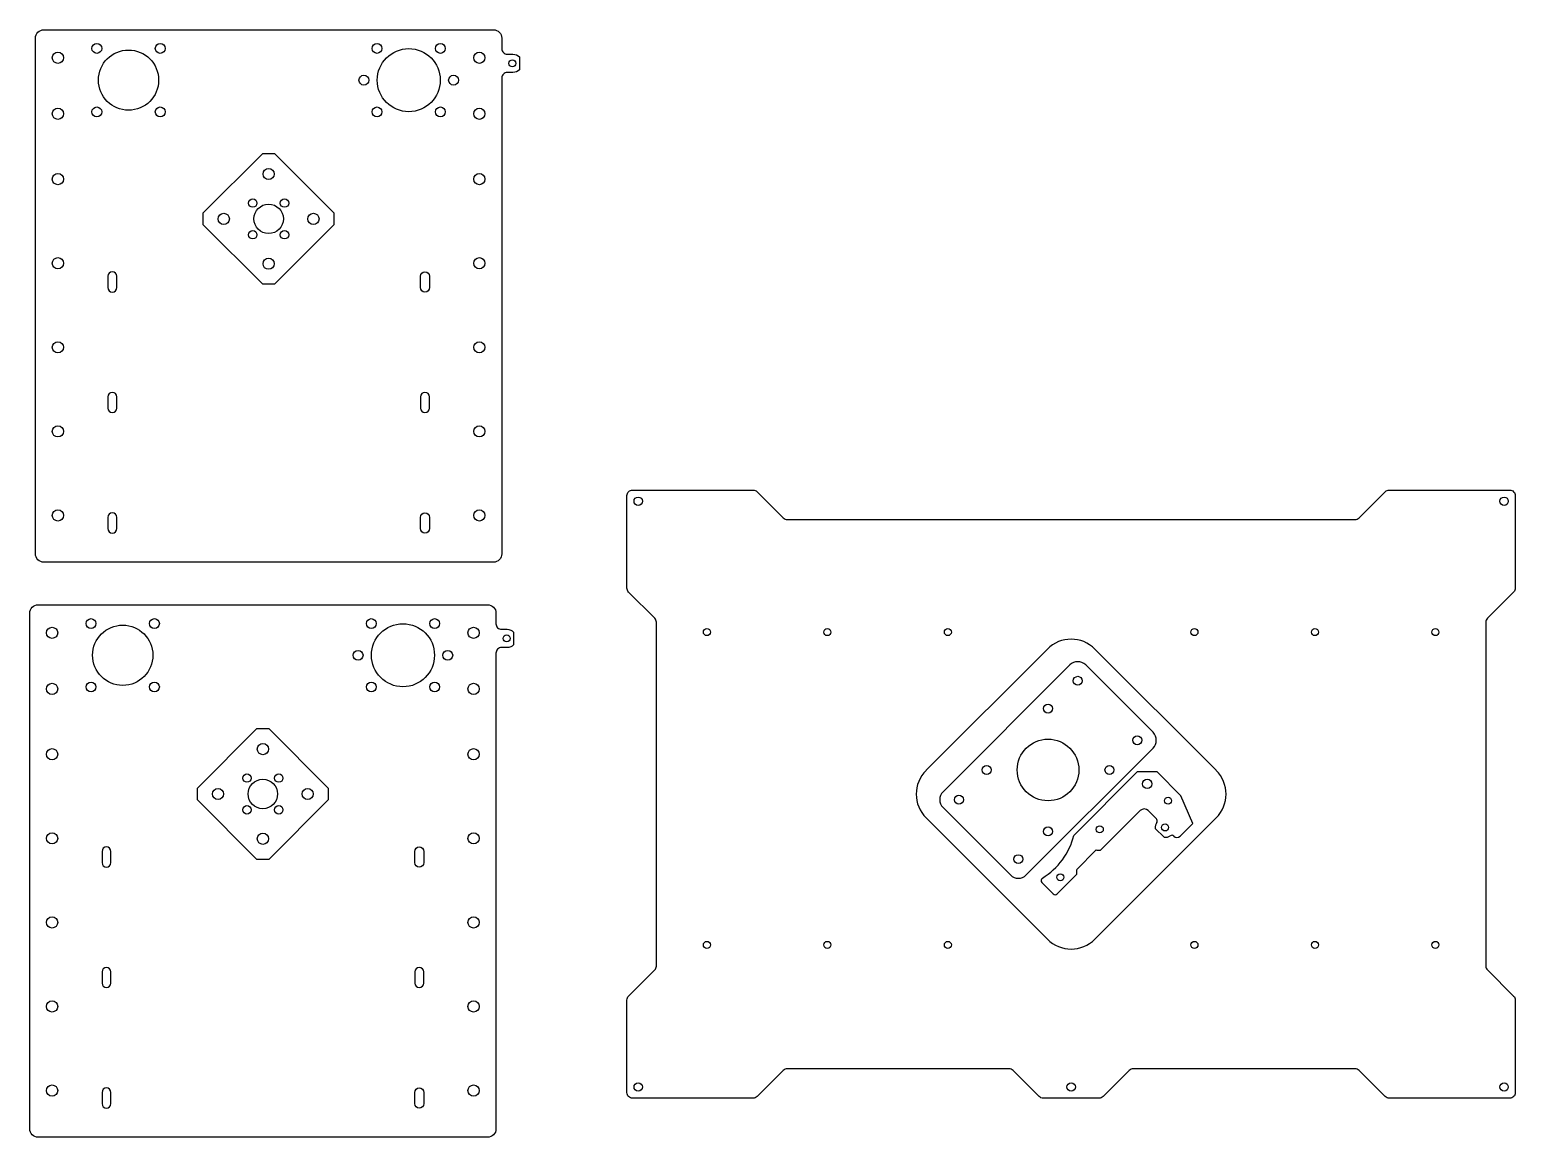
# Model space of a CAD drawing. Header units: millimetres. Extents: x 14 to 544, y 7 to 402.
import ezdxf

# ---------------------------------------------------------------- set-up
doc = ezdxf.new("R2010")
doc.units = ezdxf.units.MM

msp = doc.modelspace()

# ---------------------------------------------------------------- linework, layer by layer
for p, q in [((96.93, 357.99), (75.71, 336.78)), ((96.93, 357.99), (101.17, 357.99)), ((122.38, 336.78), (101.17, 357.99)), ((75.71, 332.54), (75.71, 336.78)), ((122.38, 336.78), (122.38, 332.54)), ((75.71, 332.54), (96.93, 311.32)), ((101.17, 311.32), (122.38, 332.54)), ((101.17, 311.32), (96.93, 311.32)), ((333.68, 137.89), (376.95, 181.16)), ((393.92, 181.16), (437.2, 137.89)), ((339.72, 130.24), (384.97, 175.49)), ((390.63, 175.49), (414.67, 151.45)), ((94.87, 152.78), (73.66, 131.57)), ((94.87, 152.78), (99.11, 152.78)), ((120.33, 131.57), (99.11, 152.78)), ((414.67, 145.79), (369.42, 100.54)), ((73.66, 127.33), (73.66, 131.57)), ((73.66, 127.33), (94.87, 106.11)), ((99.11, 106.11), (120.33, 127.33)), ((120.33, 131.57), (120.33, 127.33)), ((363.76, 100.54), (339.72, 124.58)), ((376.95, 77.64), (333.68, 120.92)), ((437.2, 120.92), (393.92, 77.64)), ((99.11, 106.11), (94.87, 106.11))]:
    msp.add_line(p, q)
at = {"color": 7, "linetype": 'Continuous'}
for p, q in [((409.06, 137.3), (386.43, 114.68)), ((416.13, 137.3), (409.06, 137.3)), ((424.61, 128.82), (416.13, 137.3)), ((428.86, 118.92), (424.61, 128.82)), ((395.97, 109.37), (410.12, 123.52)), ((412.95, 123.52), (415.85, 120.61)), ((415.47, 117.17), (418.62, 114.02)), ((424.33, 114.39), (428.86, 118.92)), ((422.06, 114.4), (422.07, 114.39)), ((387.35, 102.44), (394.42, 109.51)), ((394.42, 109.51), (394.56, 109.37)), ((394.56, 109.37), (395.97, 109.37)), ((380.42, 93.82), (387.49, 100.89)), ((387.49, 102.3), (387.35, 102.44)), ((387.49, 100.89), (387.49, 102.3)), ((374.98, 97.84), (379, 93.82))]:
    msp.add_line(p, q, dxfattribs=at)
for points in [[(15.85, 215.16), (15.85, 399.16, -0.414214), (18.85, 402.16), (179.25, 402.16, -0.414214), (182.25, 399.16), (182.25, 395.41, 0.414214), (184.25, 393.41), (186.25, 393.41, -0.199128), (188.55, 392.45), (188.55, 387.86, -0.199128), (186.25, 386.91), (184.25, 386.91, 0.414214), (182.25, 384.91), (182.25, 215.16, -0.414214), (179.25, 212.16), (18.85, 212.16, -0.414214)], [(41.65, 310.16, 1), (44.85, 310.16), (44.85, 314.16, 1), (41.65, 314.16)], [(156.45, 310.16, -1), (153.25, 310.16), (153.25, 314.16, -1), (156.45, 314.16)], [(41.65, 267.16, 1), (44.85, 267.16), (44.85, 271.16, 1), (41.65, 271.16)], [(153.25, 267.16, 1), (156.45, 267.16), (156.45, 271.16, 1), (153.25, 271.16)], [(407.6, 31.4, 0.198912), (406.18, 30.82), (396.85, 21.49, -0.198912), (395.44, 20.9), (375.44, 20.9, -0.198912), (374.02, 21.49), (364.7, 30.82, 0.198912), (363.28, 31.4), (284.1, 31.4, 0.198912), (282.68, 30.82), (273.35, 21.49, -0.198912), (271.94, 20.9), (228.94, 20.9, -0.414214), (226.94, 22.9), (226.94, 55.9, -0.198912), (227.52, 57.32), (236.85, 66.65, 0.198912), (237.44, 68.06), (237.44, 190.75, 0.198912), (236.85, 192.16), (227.52, 201.49, -0.198912), (226.94, 202.9), (226.94, 235.9, -0.414214), (228.94, 237.9), (271.94, 237.9, -0.198912), (273.35, 237.32), (282.68, 227.99, 0.198912), (284.1, 227.4), (486.78, 227.4, 0.198912), (488.2, 227.99), (497.52, 237.32, -0.198912), (498.94, 237.9), (541.94, 237.9, -0.414214), (543.94, 235.9), (543.94, 202.9, -0.198912), (543.35, 201.49), (534.02, 192.16, 0.198912), (533.44, 190.75), (533.44, 68.06, 0.198912), (534.02, 66.65), (543.35, 57.32, -0.198912), (543.94, 55.9), (543.94, 22.9, -0.414214), (541.94, 20.9), (498.94, 20.9, -0.198912), (497.52, 21.49), (488.2, 30.82, 0.198912), (486.78, 31.4)], [(41.65, 224.16, 1), (44.85, 224.16), (44.85, 228.16, 1), (41.65, 228.16)], [(156.45, 224.16, -1), (153.25, 224.16), (153.25, 228.16, -1), (156.45, 228.16)], [(13.79, 9.95), (13.79, 193.95, -0.414214), (16.79, 196.95), (177.19, 196.95, -0.414214), (180.19, 193.95), (180.19, 190.2, 0.414214), (182.19, 188.2), (184.19, 188.2, -0.199128), (186.49, 187.24), (186.49, 182.65, -0.199128), (184.19, 181.7), (182.19, 181.7, 0.414214), (180.19, 179.7), (180.19, 9.95, -0.414214), (177.19, 6.95), (16.79, 6.95, -0.414214)], [(39.59, 104.95, 1), (42.79, 104.95), (42.79, 108.95, 1), (39.59, 108.95)], [(154.39, 104.95, -1), (151.19, 104.95), (151.19, 108.95, -1), (154.39, 108.95)], [(39.59, 61.95, 1), (42.79, 61.95), (42.79, 65.95, 1), (39.59, 65.95)], [(151.19, 61.95, 1), (154.39, 61.95), (154.39, 65.95, 1), (151.19, 65.95)], [(39.59, 18.95, 1), (42.79, 18.95), (42.79, 22.95, 1), (39.59, 22.95)], [(154.39, 18.95, -1), (151.19, 18.95), (151.19, 22.95, -1), (154.39, 22.95)]]:
    msp.add_lwpolyline(points, format="xyb", close=True)
for centre, radius in [((23.85, 392.16), 2), ((174.25, 392.16), 2), ((186.05, 390.16), 1.25), ((133.05, 384.16), 1.75), ((165.05, 384.16), 1.75), ((23.85, 372.16), 2), ((174.25, 372.16), 2), ((23.85, 348.83), 2), ((174.25, 348.83), 2), ((23.85, 318.83), 2), ((174.25, 318.83), 2), ((23.85, 288.83), 2), ((174.25, 288.83), 2), ((23.85, 258.83), 2), ((174.25, 258.83), 2), ((230.94, 233.9), 1.5), ((539.94, 233.9), 1.5), ((23.85, 228.83), 2), ((174.25, 228.83), 2), ((21.79, 186.95), 2), ((172.19, 186.95), 2), ((183.99, 184.95), 1.25), ((255.44, 187.2), 1.25), ((298.44, 187.2), 1.25), ((341.44, 187.2), 1.25), ((429.44, 187.2), 1.25), ((472.44, 187.2), 1.25), ((515.44, 187.2), 1.25), ((130.99, 178.95), 1.75), ((162.99, 178.95), 1.75), ((387.8, 169.83), 1.6), ((21.79, 166.95), 2), ((172.19, 166.95), 2), ((377.2, 159.93), 1.6), ((377.2, 138.01), 11), ((409.02, 148.62), 1.6), ((21.79, 143.62), 2), ((172.19, 143.62), 2), ((355.28, 138.01), 1.6), ((399.12, 138.01), 1.6), ((345.38, 127.41), 1.6), ((420.02, 127.05), 1.25), ((377.2, 116.09), 1.6), ((395.66, 116.83), 1.25), ((21.79, 113.62), 2), ((172.19, 113.62), 2), ((366.59, 106.19), 1.6), ((381.59, 99.72), 1.25), ((21.79, 83.62), 2), ((172.19, 83.62), 2), ((255.44, 75.6), 1.25), ((298.44, 75.6), 1.25), ((341.44, 75.6), 1.25), ((429.44, 75.6), 1.25), ((472.44, 75.6), 1.25), ((515.44, 75.6), 1.25), ((21.79, 53.62), 2), ((172.19, 53.62), 2), ((21.79, 23.62), 2), ((172.19, 23.62), 2), ((230.94, 24.9), 1.5), ((385.44, 24.9), 1.5), ((539.94, 24.9), 1.5)]:
    msp.add_circle(centre, radius)
at = {"linetype": 'Continuous'}
for centre, radius in [((37.74, 395.47), 1.75), ((49.05, 384.16), 10.75), ((60.36, 395.47), 1.75), ((137.74, 395.47), 1.75), ((149.05, 384.16), 11.25), ((160.36, 395.47), 1.75), ((37.74, 372.84), 1.75), ((60.36, 372.84), 1.75), ((137.74, 372.84), 1.75), ((160.36, 372.84), 1.75), ((99.05, 350.66), 2), ((93.39, 340.31), 1.5), ((99.05, 334.66), 5.25), ((104.71, 340.31), 1.5), ((83.05, 334.66), 2), ((115.05, 334.66), 2), ((93.39, 329), 1.5), ((104.71, 329), 1.5), ((99.05, 318.66), 2), ((35.68, 190.26), 1.75), ((58.3, 190.26), 1.75), ((135.68, 190.26), 1.75), ((158.3, 190.26), 1.75), ((46.99, 178.95), 10.75), ((146.99, 178.95), 11.25), ((35.68, 167.63), 1.75), ((58.3, 167.63), 1.75), ((135.68, 167.63), 1.75), ((158.3, 167.63), 1.75), ((96.99, 145.45), 2), ((91.33, 135.11), 1.5), ((96.99, 129.45), 5.25), ((102.65, 135.11), 1.5), ((80.99, 129.45), 2), ((112.99, 129.45), 2), ((91.33, 123.79), 1.5), ((102.65, 123.79), 1.5), ((96.99, 113.45), 2)]:
    msp.add_circle(centre, radius, dxfattribs=at)
at = {"color": 7, "linetype": 'Continuous'}
for centre, radius in [((412.59, 133.06), 1.7), ((418.96, 117.5), 1.25)]:
    msp.add_circle(centre, radius, dxfattribs=at)
for centre, radius, start, end in [((385.44, 172.68), 12, 45, 135), ((387.8, 172.66), 4, 45, 135), ((411.84, 148.62), 4, 315, 45), ((342.16, 129.4), 12, 135, 225), ((428.71, 129.4), 12, 315, 45), ((342.55, 127.41), 4, 135, 225), ((366.59, 103.37), 4, 225, 315), ((385.44, 86.13), 12, 225, 315)]:
    msp.add_arc(centre, radius, start, end)
for centre, radius, start, end in [((411.53, 122.1), 2, 45, 135), ((418.96, 117.5), 3.5, 147.8396, 185.4823), ((415.15, 119.9), 1, 327.8396, 45), ((362.18, 120.77), 25, 301.2899, 345.8979), ((418.96, 117.5), 3.5, 264.5177, 302.1604), ((421.35, 113.7), 1, 45, 122.1604), ((423.2, 115.52), 1.6, 225, 315), ((375.69, 98.55), 1, 121.2899, 225), ((379.71, 94.52), 1, 225, 315)]:
    msp.add_arc(centre, radius, start, end, dxfattribs=at)

doc.saveas('drawing.dxf')
